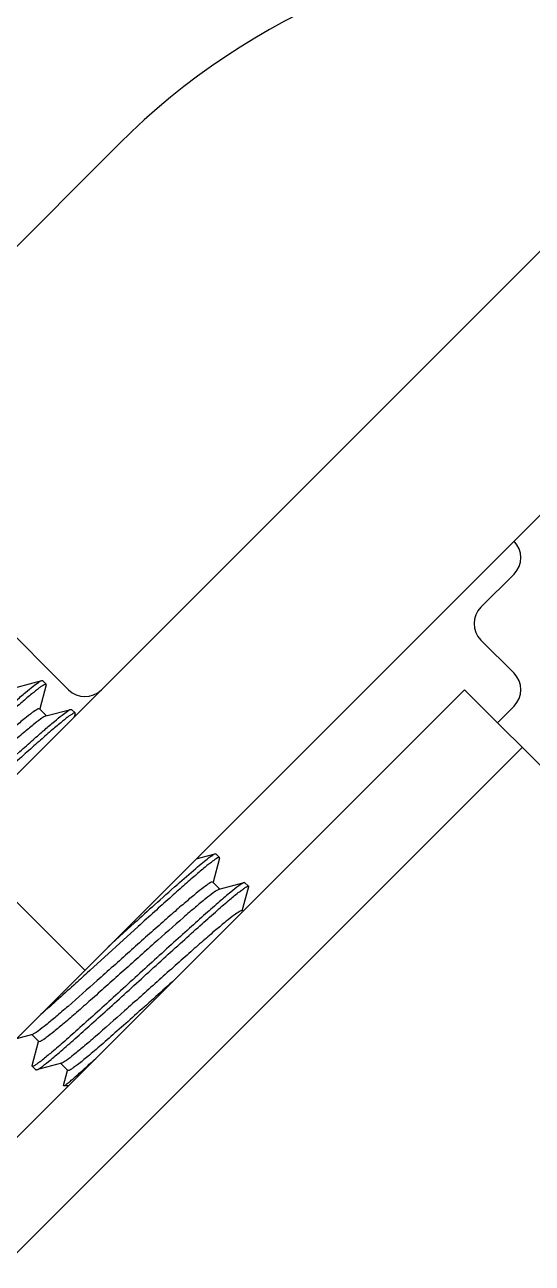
# Model space of a CAD drawing. Extents: x 27938 to 1507990, y 110129 to 923079.
# Drawn here: x 487423.4 to 487601.1, y 368878.8 to 369312.7 of the extents above; entities that cross this region are included whole.
import ezdxf

# ---------------------------------------------------------------- set-up
doc = ezdxf.new("R2010")
doc.units = 0
doc.header["$LTSCALE"] = 1000
doc.header["$MEASUREMENT"] = 0

msp = doc.modelspace()

# ---------------------------------------------------------------- linework, layer by layer
for p, q in [((487456.41, 369270.96), (487380.82, 369195.37)), ((487639.78, 369269.29), (487311.41, 368940.93)), ((487357.67, 368894.67), (487646.84, 369183.83)), ((487380.82, 369137.55), (487438.64, 369079.72)), ((487594.77, 369120.2), (487583.2, 369108.63)), ((487583.2, 369097.07), (487594.77, 369085.5)), ((487420.66, 369080.63), (487429.37, 369082.95)), ((487430.89, 369081.43), (487428.63, 369073)), ((487429.37, 369082.95), (487429.61, 369082.93)), ((487430.88, 369081.67), (487429.61, 369082.93)), ((485000.13, 366502.44), (487577.4, 369079.7)), ((487814.48, 368842.63), (487577.4, 369079.7)), ((487428.54, 369073.02), (487430.99, 369070.57)), ((487430.78, 369070.51), (487439.49, 369072.83)), ((487439.49, 369072.83), (487439.73, 369072.82)), ((487440.99, 369071.55), (487439.73, 369072.82)), ((487441.01, 369071.31), (487440.72, 369070.24)), ((487441.01, 369071.31), (487440.99, 369071.55)), ((487594.77, 369073.94), (487588.97, 369068.14)), ((487430.78, 369070.51), (487430.52, 369070.42)), ((485020.37, 366482.2), (487597.64, 369059.47)), ((487444.41, 368981.4), (487398.15, 369027.66)), ((487483.48, 369020.48), (487484.72, 369020.81)), ((487484.72, 369020.81), (487490.09, 369022.24)), ((487491.61, 369020.72), (487489.34, 369012.28)), ((487490.09, 369022.24), (487490.33, 369022.22)), ((487491.59, 369020.96), (487490.33, 369022.22)), ((487491.61, 369020.72), (487491.59, 369020.96)), ((487489.25, 369012.31), (487491.71, 369009.86)), ((487491.5, 369009.8), (487500.21, 369012.12)), ((487501.73, 369010.6), (487499.46, 369002.16)), ((487500.21, 369012.12), (487500.05, 369012.06)), ((487500.45, 369012.1), (487500.21, 369012.12)), ((487501.71, 369010.84), (487500.45, 369012.1)), ((487501.71, 369010.84), (487501.73, 369010.6)), ((487452.59, 368989.58), (487461.82, 368997.99)), ((487463.09, 368996.73), (487446.17, 368981.33)), ((487446.17, 368981.33), (487445.22, 368980.47)), ((487426.08, 368958.95), (487420.43, 368957.43)), ((487428.32, 368956.44), (487425.87, 368958.89)), ((487425.98, 368948.01), (487428.23, 368956.46)), ((487426, 368947.77), (487425.98, 368948.01)), ((487427.26, 368946.51), (487426, 368947.77)), ((487427.26, 368946.51), (487427.5, 368946.49)), ((487436.2, 368948.83), (487427.5, 368946.49)), ((487438.44, 368946.32), (487435.99, 368948.77)), ((487436.4, 368948.9), (487436.2, 368948.83)), ((487436.94, 368941.05), (487438.35, 368946.34)), ((487436.94, 368941.05), (487437, 368940.93)), ((487438.63, 368940.93), (487437, 368940.93))]:
    msp.add_line(p, q)
for centre, radius, start, end in [((487629.89, 369097.49), 245.33, 90.0086, 135), ((487588.98, 369125.98), 8.18, 315, 45), ((487588.98, 369102.85), 8.18, 135, 225), ((487588.98, 369079.72), 8.18, 315, 45), ((487444.42, 369085.5), 8.18, 225, 315), ((489333.45, 366938.83), 2782.65, 132.07356, 132.2686)]:
    msp.add_arc(centre, radius, start, end)
for points, knots in [([(487401.11, 369058.71), (487404.58, 369061.86), (487409.58, 369066.4), (487415.96, 369072.09), (487419.99, 369075.63), (487423.38, 369078.52), (487426.05, 369080.74), (487427.95, 369082.13), (487428.97, 369082.84), (487429.37, 369082.95)], [0, 0, 0, 0, 0.377471, 0.543193, 0.688111, 0.808727, 0.902173, 0.966298, 1, 1, 1, 1]), ([(487430.88, 369081.67), (487430.81, 369081.73), (487430.5, 369081.67), (487430.05, 369081.42), (487429.3, 369080.95), (487427.87, 369079.9), (487425.54, 369078.02), (487422.15, 369075.14), (487418.02, 369071.53), (487413.24, 369067.28), (487407.95, 369062.51), (487404.27, 369059.18), (487402.37, 369057.45)], [0, 0, 0, 0, 0.006773, 0.021185, 0.044126, 0.075641, 0.163702, 0.283196, 0.43092, 0.602853, 0.7943, 1, 1, 1, 1]), ([(487430.89, 369081.43), (487430.91, 369081.48), (487430.92, 369081.56), (487430.9, 369081.65), (487430.88, 369081.67)], [0, 0, 0, 0, 0.601161, 1, 1, 1, 1]), ([(487428.54, 369073.02), (487428.47, 369073.09), (487428.14, 369073.04), (487427.32, 369072.61), (487425.63, 369071.43), (487423.04, 369069.37), (487419.58, 369066.49), (487415.42, 369062.89), (487410.65, 369058.71), (487405.45, 369054.09), (487398.12, 369047.54), (487389.17, 369039.51), (487379.44, 369030.88), (487372.5, 369024.86), (487368.27, 369021.5), (487366.7, 369020.36), (487366.05, 369019.98)], [0, 0, 0, 0, 0.003304, 0.010111, 0.035617, 0.076659, 0.131985, 0.199788, 0.27782, 0.363483, 0.453918, 0.636961, 0.802699, 0.929211, 0.972307, 1, 1, 1, 1]), ([(487411.23, 369048.59), (487414.7, 369051.74), (487419.7, 369056.28), (487426.08, 369061.97), (487430.11, 369065.51), (487433.5, 369068.4), (487436.17, 369070.62), (487438.06, 369072.01), (487439.09, 369072.73), (487439.49, 369072.83)], [0, 0, 0, 0, 0.37747, 0.543196, 0.688117, 0.808733, 0.902176, 0.966298, 1, 1, 1, 1]), ([(487440.99, 369071.55), (487440.94, 369071.61), (487440.62, 369071.55), (487439.84, 369071.12), (487438.19, 369069.95), (487435.67, 369067.91), (487432.27, 369065.03), (487428.14, 369061.41), (487423.36, 369057.16), (487418.07, 369052.4), (487414.39, 369049.06), (487412.49, 369047.33)], [0, 0, 0, 0, 0.006754, 0.021145, 0.075539, 0.16358, 0.283067, 0.430802, 0.602761, 0.794254, 1, 1, 1, 1]), ([(487430.52, 369070.42), (487429.95, 369070.16), (487428.54, 369069.16), (487426.02, 369067.22), (487422.62, 369064.38), (487416.64, 369059.25), (487408.05, 369051.63), (487398.98, 369043.5), (487391.49, 369036.8), (487386.13, 369032.04), (487381.21, 369027.71), (487376.9, 369023.97), (487373.31, 369020.97), (487370.62, 369018.82), (487368.86, 369017.59), (487368.02, 369017.14), (487367.67, 369017.09), (487367.61, 369017.15)], [0, 0, 0, 0, 0.022835, 0.061922, 0.116063, 0.18342, 0.348093, 0.533262, 0.625558, 0.713362, 0.793619, 0.863541, 0.920711, 0.963177, 0.989581, 0.996616, 1, 1, 1, 1]), ([(487491.59, 369020.96), (487491.53, 369021.02), (487491.21, 369020.96), (487490.43, 369020.53), (487488.79, 369019.35), (487486.27, 369017.31), (487482.87, 369014.43), (487478.73, 369010.81), (487473.96, 369006.56), (487468.67, 369001.8), (487464.99, 368998.46), (487463.09, 368996.73)], [0, 0, 0, 0, 0.006763, 0.021164, 0.075577, 0.163627, 0.283117, 0.430848, 0.602798, 0.794273, 1, 1, 1, 1]), ([(487468.84, 369004.35), (487471.49, 369006.74), (487476.27, 369011.02), (487481.92, 369015.98), (487485.59, 369019.05), (487487.57, 369020.63), (487488.99, 369021.65), (487489.77, 369022.15), (487490.09, 369022.24)], [0, 0, 0, 0, 0.384776, 0.692129, 0.810102, 0.901533, 0.965023, 1, 1, 1, 1]), ([(487500.05, 369012.06), (487499.45, 369011.81), (487497.94, 369010.69), (487495.14, 369008.5), (487491.28, 369005.18), (487486.44, 369000.95), (487480.82, 368995.92), (487472.3, 368988.22), (487463.44, 368980.13), (487454.5, 368971.99), (487448.09, 368966.18), (487442.2, 368960.89), (487437.03, 368956.3), (487432.75, 368952.61), (487429.79, 368950.16), (487427.98, 368948.78), (487427.03, 368948.14), (487426.48, 368947.82), (487426.07, 368947.7), (487426, 368947.77)], [0, 0, 0, 0, 0.019907, 0.056634, 0.109025, 0.175256, 0.252981, 0.339436, 0.526014, 0.619485, 0.708622, 0.790247, 0.861456, 0.919721, 0.962993, 0.978527, 0.989825, 0.996867, 1, 1, 1, 1]), ([(487489.25, 369012.31), (487489.19, 369012.37), (487488.85, 369012.32), (487488.01, 369011.88), (487486.27, 369010.66), (487483.61, 369008.54), (487480.06, 369005.57), (487475.79, 369001.88), (487470.92, 368997.6), (487465.62, 368992.88), (487458.17, 368986.22), (487449.14, 368978.13), (487440.55, 368970.51), (487434.56, 368965.34), (487431.11, 368962.46), (487428.51, 368960.44), (487427.06, 368959.4), (487426.46, 368959.1)], [0, 0, 0, 0, 0.003359, 0.010322, 0.036444, 0.078464, 0.135055, 0.204313, 0.283873, 0.371008, 0.462723, 0.647233, 0.812247, 0.880232, 0.935318, 0.975657, 1, 1, 1, 1]), ([(487427.5, 368946.49), (487428.05, 368946.64), (487429.44, 368947.71), (487432.1, 368949.71), (487435.85, 368952.93), (487440.62, 368957.08), (487446.21, 368962.08), (487452.44, 368967.71), (487459.09, 368973.76), (487465.93, 368979.99), (487472.72, 368986.18), (487479.22, 368992.07), (487485.21, 368997.46), (487490.47, 369002.13), (487494.83, 369005.89), (487497.85, 369008.39), (487499.7, 369009.8), (487500.66, 369010.46), (487501.22, 369010.79), (487501.64, 369010.91), (487501.71, 369010.84)], [0, 0, 0, 0, 0.017284, 0.051806, 0.102517, 0.167622, 0.244771, 0.331162, 0.423655, 0.518881, 0.613376, 0.703697, 0.786559, 0.85895, 0.918246, 0.962316, 0.97814, 0.989652, 0.996821, 1, 1, 1, 1]), ([(487491.08, 369009.63), (487490.47, 369009.32), (487489, 369008.26), (487486.39, 369006.22), (487482.93, 369003.33), (487476.92, 368998.15), (487468.34, 368990.53), (487459.32, 368982.45), (487451.89, 368975.8), (487446.59, 368971.09), (487441.74, 368966.82), (487437.48, 368963.14), (487433.94, 368960.19), (487431.29, 368958.08), (487429.56, 368956.87), (487428.73, 368956.42), (487428.39, 368956.37), (487428.32, 368956.44)], [0, 0, 0, 0, 0.024785, 0.065489, 0.120851, 0.189019, 0.354131, 0.538447, 0.629993, 0.716932, 0.79629, 0.865354, 0.921777, 0.963666, 0.989706, 0.996648, 1, 1, 1, 1]), ([(487499.37, 369002.19), (487499.31, 369002.26), (487498.96, 369002.2), (487498.11, 369001.74), (487496.34, 369000.5), (487493.63, 368998.34), (487490.02, 368995.31), (487485.67, 368991.56), (487480.73, 368987.2), (487475.34, 368982.41), (487467.82, 368975.68), (487458.73, 368967.54), (487450.14, 368959.91), (487444.18, 368954.8), (487440.81, 368951.99), (487438.33, 368950.1), (487436.95, 368949.13), (487436.4, 368948.9)], [0, 0, 0, 0, 0.003398, 0.010478, 0.037053, 0.07979, 0.137309, 0.207632, 0.28831, 0.376519, 0.469165, 0.65473, 0.819193, 0.88617, 0.939738, 0.978071, 1, 1, 1, 1]), ([(487445.22, 368980.47), (487443.66, 368979.05), (487438.03, 368973.95), (487432.38, 368968.86), (487428.25, 368965.24)], [0, 0, 0, 0, 0.277319, 1, 1, 1, 1]), ([(487475.07, 368977.37), (487472.86, 368975.39), (487468.46, 368971.45), (487461.99, 368965.67), (487455.89, 368960.25), (487450.42, 368955.45), (487445.83, 368951.52), (487442.61, 368948.89), (487440.63, 368947.4), (487439.58, 368946.71), (487438.97, 368946.35), (487438.52, 368946.24), (487438.44, 368946.32)], [0, 0, 0, 0, 0.185176, 0.368093, 0.540254, 0.693667, 0.821232, 0.91709, 0.95173, 0.977016, 0.992838, 1, 1, 1, 1]), ([(487437, 368940.93), (487437.13, 368940.93), (487437.49, 368941.18), (487438.15, 368941.63), (487439.13, 368942.43), (487441.04, 368944.04), (487444.11, 368946.77), (487446.73, 368949.16), (487448.22, 368950.52)], [0, 0, 0, 0, 0.02649, 0.082132, 0.167164, 0.280982, 0.590769, 1, 1, 1, 1])]:
    msp.add_open_spline(points, degree=3, knots=knots)
for points in [[(487491.5, 369009.8), (487491.35, 369009.76), (487491.21, 369009.7), (487491.08, 369009.63)], [(487426.46, 368959.1), (487426.34, 368959.04), (487426.21, 368958.98), (487426.08, 368958.95)]]:
    msp.add_open_spline(points, degree=3)

doc.saveas('drawing.dxf')
